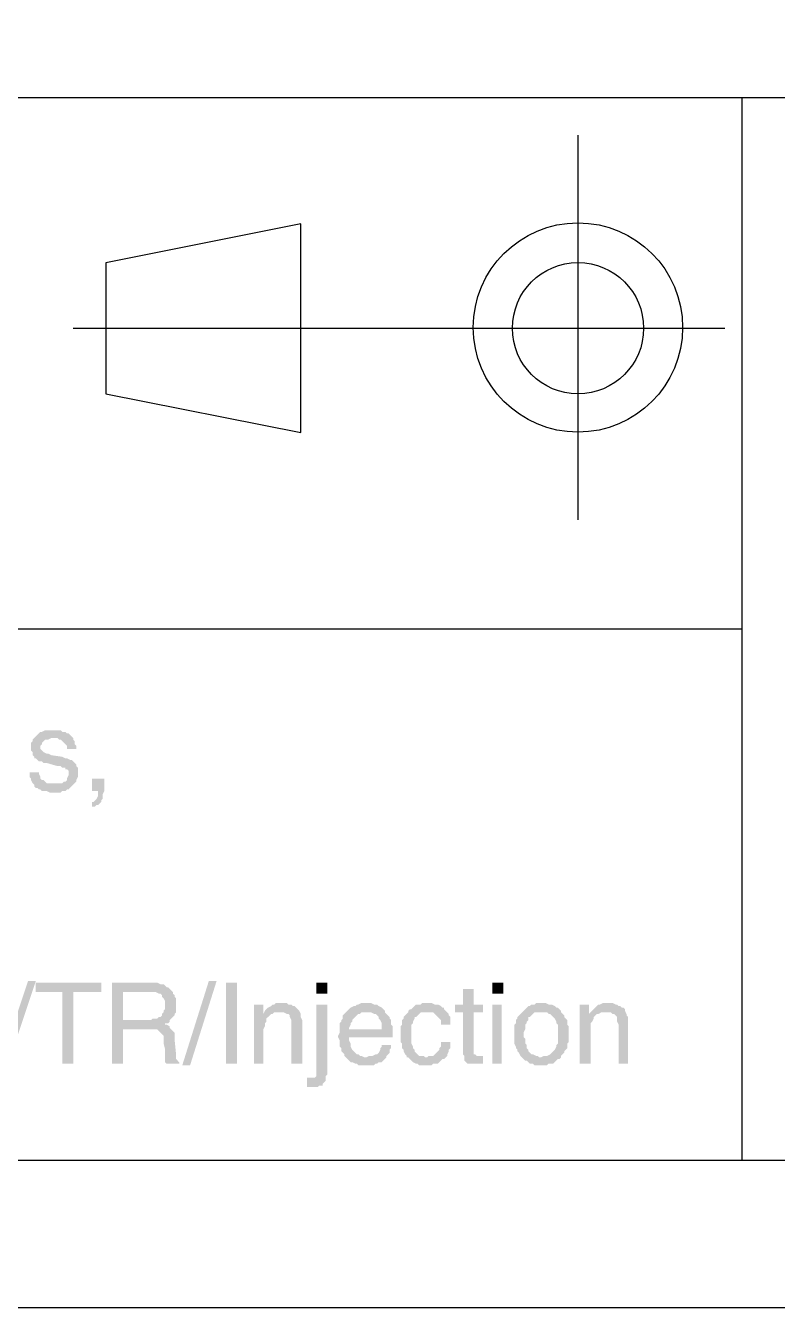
# Model space of a CAD drawing. Header units: inches. Extents: x 3613 to 8393, y -2205 to -794.
# Drawn here: x 6103.83 to 6125.6, y -1864.98 to -1827.86 of the extents above; entities that cross this region are included whole.
import ezdxf

# ---------------------------------------------------------------- set-up
doc = ezdxf.new("R2010")
doc.units = ezdxf.units.IN
doc.header["$MEASUREMENT"] = 0

msp = doc.modelspace()

# ---------------------------------------------------------------- hatches: boundary and pattern name
at = {"transparency": 33554559}
for points in [[(6104.619, -1848.267), (6104.394, -1848.267), (6104.303, -1848.313), (6104.258, -1848.313), (6104.213, -1848.358), (6104.168, -1848.403), (6104.123, -1848.448), (6104.078, -1848.493), (6104.033, -1848.538), (6104.033, -1848.583), (6103.987, -1848.629), (6103.987, -1848.854), (6104.033, -1848.899), (6104.033, -1848.99), (6104.078, -1849.035), (6104.078, -1849.08), (6104.123, -1849.08), (6104.168, -1849.125), (6104.213, -1849.17), (6104.303, -1849.17), (6104.349, -1849.215), (6104.439, -1849.215), (6104.755, -1849.306), (6104.845, -1849.306), (6104.89, -1849.351), (6104.98, -1849.351), (6104.98, -1849.396), (6105.025, -1849.396), (6105.071, -1849.441), (6105.071, -1849.576), (6105.025, -1849.667), (6105.025, -1849.712), (6104.98, -1849.757), (6104.935, -1849.757), (6104.89, -1849.802), (6104.664, -1849.802), (6104.078, -1849.847), (6104.078, -1849.892), (6104.123, -1849.937), (6104.168, -1849.937), (6104.213, -1849.983), (6104.258, -1849.983), (6104.303, -1850.028), (6104.439, -1850.028), (6104.529, -1850.073), (6104.845, -1850.073), (6104.89, -1850.028), (6104.98, -1850.028), (6105.025, -1849.983), (6105.071, -1849.983), (6105.116, -1849.937), (6105.161, -1849.892), (6105.161, -1849.892), (6105.206, -1849.847), (6105.251, -1849.802), (6105.296, -1849.757), (6105.296, -1849.712), (6105.341, -1849.621), (6105.341, -1849.351), (6105.296, -1849.306), (6105.296, -1849.26), (6105.251, -1849.215), (6105.251, -1849.215), (6105.206, -1849.17), (6105.161, -1849.125), (6105.116, -1849.125), (6105.025, -1849.08), (6104.98, -1849.08), (6104.89, -1849.035), (6104.574, -1848.99), (6104.574, -1848.99), (6104.484, -1848.944), (6104.439, -1848.944), (6104.349, -1848.899), (6104.349, -1848.899), (6104.303, -1848.854), (6104.258, -1848.809), (6104.258, -1848.719), (6104.303, -1848.674), (6104.303, -1848.629), (6104.349, -1848.583), (6104.394, -1848.538), (6104.484, -1848.538), (6104.574, -1848.493), (6105.206, -1848.493), (6105.161, -1848.448), (6105.116, -1848.403), (6105.071, -1848.358), (6105.025, -1848.358), (6104.98, -1848.313), (6104.89, -1848.313), (6104.845, -1848.267), (6104.71, -1848.267)], [(6105.206, -1848.493), (6104.619, -1848.493), (6104.755, -1848.493), (6104.8, -1848.538), (6104.845, -1848.538), (6104.89, -1848.583), (6104.89, -1848.583), (6104.935, -1848.629), (6104.98, -1848.674), (6105.025, -1848.719), (6105.025, -1848.809), (6105.296, -1848.809), (6105.296, -1848.719), (6105.251, -1848.674), (6105.251, -1848.583), (6105.206, -1848.538)], [(6104.213, -1849.486), (6103.942, -1849.486), (6103.942, -1849.621), (6103.987, -1849.667), (6103.987, -1849.712), (6104.033, -1849.802), (6104.078, -1849.847), (6104.664, -1849.802), (6104.439, -1849.802), (6104.394, -1849.757), (6104.349, -1849.712), (6104.303, -1849.712), (6104.258, -1849.667), (6104.258, -1849.621), (6104.213, -1849.531)], [(6106.109, -1849.667), (6105.748, -1849.667), (6105.748, -1850.028), (6105.928, -1850.028), (6105.928, -1850.163), (6105.883, -1850.253), (6105.838, -1850.298), (6105.793, -1850.344), (6105.748, -1850.344), (6105.748, -1850.479), (6105.838, -1850.479), (6105.883, -1850.434), (6105.928, -1850.434), (6105.973, -1850.389), (6106.018, -1850.344), (6106.018, -1850.298), (6106.064, -1850.253), (6106.064, -1850.118), (6106.109, -1850.028), (6106.109, -1849.937)], [(6104.123, -1855.534), (6103.31, -1857.971), (6103.085, -1857.971), (6103.897, -1855.534)], [(6106.018, -1855.579), (6104.123, -1855.579), (6104.123, -1855.85), (6104.89, -1855.85), (6104.89, -1857.926), (6105.206, -1857.926), (6105.206, -1855.85), (6106.018, -1855.85), (6106.018, -1855.714)], [(6107.418, -1855.579), (6106.334, -1855.579), (6106.334, -1857.926), (6106.65, -1857.926), (6106.65, -1856.933), (6107.418, -1856.933), (6108.004, -1856.888), (6108.004, -1856.843), (6107.914, -1856.797), (6107.869, -1856.797), (6107.869, -1856.752), (6107.959, -1856.752), (6108.004, -1856.707), (6108.004, -1856.662), (6106.65, -1856.662), (6106.65, -1855.85), (6108.094, -1855.85), (6108.049, -1855.805), (6108.004, -1855.759), (6107.959, -1855.714), (6107.914, -1855.714), (6107.869, -1855.669), (6107.824, -1855.624), (6107.733, -1855.624), (6107.643, -1855.579), (6107.508, -1855.579)], [(6108.094, -1855.85), (6107.418, -1855.85), (6107.598, -1855.85), (6107.688, -1855.895), (6107.733, -1855.895), (6107.779, -1855.94), (6107.779, -1855.985), (6107.824, -1856.03), (6107.869, -1856.12), (6107.869, -1856.256), (6107.869, -1856.346), (6107.824, -1856.391), (6107.824, -1856.436), (6107.779, -1856.482), (6107.779, -1856.527), (6107.733, -1856.572), (6107.688, -1856.572), (6107.643, -1856.617), (6107.508, -1856.617), (6107.463, -1856.662), (6106.65, -1856.662), (6108.004, -1856.662), (6108.049, -1856.617), (6108.094, -1856.572), (6108.14, -1856.527), (6108.14, -1856.482), (6108.185, -1856.436), (6108.185, -1856.03), (6108.14, -1855.985), (6108.14, -1855.94), (6108.094, -1855.895)], [(6109.358, -1855.534), (6108.591, -1857.971), (6108.365, -1857.971), (6109.133, -1855.534)], [(6109.629, -1857.926), (6109.629, -1855.579), (6109.945, -1855.579), (6109.945, -1857.926)], [(6112.563, -1855.895), (6112.563, -1855.579), (6112.247, -1855.579), (6112.247, -1855.895)], [(6116.805, -1855.759), (6116.489, -1855.759), (6116.489, -1856.211), (6116.263, -1856.211), (6116.263, -1856.436), (6116.489, -1856.436), (6116.489, -1857.655), (6116.534, -1857.7), (6116.534, -1857.836), (6116.579, -1857.881), (6116.579, -1857.881), (6116.624, -1857.926), (6117.076, -1857.926), (6117.076, -1857.7), (6116.895, -1857.7), (6116.85, -1857.655), (6116.805, -1857.655), (6116.805, -1856.436), (6117.076, -1856.436), (6117.076, -1856.211), (6116.805, -1856.211)], [(6117.663, -1855.895), (6117.663, -1855.579), (6117.347, -1855.579), (6117.347, -1855.895)], [(6110.712, -1856.211), (6110.441, -1856.211), (6110.441, -1857.926), (6110.712, -1857.926), (6110.712, -1857.023), (6110.712, -1856.933), (6110.757, -1856.843), (6110.757, -1856.752), (6110.802, -1856.707), (6110.802, -1856.617), (6110.848, -1856.572), (6110.848, -1856.572), (6110.893, -1856.527), (6110.938, -1856.482), (6110.712, -1856.482)], [(6111.254, -1856.166), (6111.073, -1856.166), (6111.028, -1856.211), (6110.983, -1856.211), (6110.938, -1856.256), (6110.848, -1856.301), (6110.802, -1856.346), (6110.757, -1856.391), (6110.712, -1856.482), (6110.983, -1856.482), (6111.028, -1856.436), (6111.163, -1856.436), (6111.75, -1856.391), (6111.705, -1856.346), (6111.66, -1856.301), (6111.66, -1856.301), (6111.615, -1856.256), (6111.57, -1856.256), (6111.525, -1856.211), (6111.434, -1856.211), (6111.389, -1856.166), (6111.299, -1856.166)], [(6112.563, -1856.211), (6112.247, -1856.211), (6112.247, -1858.287), (6112.202, -1858.332), (6111.976, -1858.332), (6111.976, -1858.603), (6112.292, -1858.603), (6112.337, -1858.558), (6112.427, -1858.558), (6112.427, -1858.512), (6112.472, -1858.467), (6112.517, -1858.422), (6112.517, -1858.287), (6112.563, -1858.242), (6112.563, -1858.151)], [(6113.691, -1856.166), (6113.555, -1856.166), (6113.465, -1856.211), (6113.42, -1856.211), (6113.375, -1856.256), (6113.33, -1856.256), (6113.24, -1856.301), (6113.194, -1856.346), (6113.149, -1856.391), (6113.104, -1856.436), (6113.826, -1856.436), (6113.917, -1856.482), (6113.962, -1856.482), (6114.007, -1856.527), (6114.052, -1856.572), (6114.052, -1856.617), (6114.097, -1856.662), (6114.142, -1856.752), (6114.142, -1856.933), (6113.194, -1856.933), (6112.924, -1856.978), (6112.924, -1857.023), (6112.878, -1857.113), (6112.878, -1857.159), (6112.924, -1857.249), (6112.924, -1857.429), (6112.969, -1857.474), (6112.969, -1857.565), (6113.014, -1857.61), (6113.059, -1857.655), (6113.059, -1857.7), (6113.104, -1857.745), (6113.104, -1857.745), (6113.149, -1857.79), (6113.194, -1857.836), (6113.24, -1857.881), (6113.285, -1857.881), (6113.375, -1857.926), (6113.42, -1857.926), (6113.465, -1857.971), (6113.917, -1857.971), (6113.962, -1857.926), (6114.007, -1857.926), (6114.052, -1857.881), (6114.142, -1857.881), (6114.187, -1857.836), (6114.232, -1857.79), (6114.278, -1857.745), (6113.646, -1857.745), (6113.555, -1857.7), (6113.51, -1857.7), (6113.465, -1857.655), (6113.42, -1857.655), (6113.375, -1857.61), (6113.33, -1857.565), (6113.33, -1857.565), (6113.285, -1857.52), (6113.24, -1857.429), (6113.24, -1857.339), (6113.194, -1857.249), (6113.194, -1857.159), (6114.458, -1857.159), (6114.458, -1856.843), (6114.413, -1856.797), (6114.413, -1856.662), (6114.368, -1856.617), (6114.368, -1856.572), (6114.323, -1856.527), (6114.278, -1856.482), (6114.232, -1856.436), (6114.232, -1856.391), (6114.187, -1856.346), (6114.142, -1856.301), (6114.052, -1856.256), (6114.007, -1856.211), (6113.917, -1856.211), (6113.826, -1856.166), (6113.781, -1856.166)], [(6115.451, -1856.166), (6115.316, -1856.166), (6115.271, -1856.211), (6115.135, -1856.211), (6115.09, -1856.256), (6115.045, -1856.301), (6115, -1856.346), (6114.955, -1856.346), (6114.909, -1856.391), (6114.909, -1856.436), (6115.632, -1856.436), (6115.677, -1856.482), (6115.722, -1856.527), (6115.767, -1856.572), (6115.812, -1856.617), (6115.857, -1856.662), (6115.857, -1856.797), (6116.128, -1856.797), (6116.128, -1856.572), (6116.083, -1856.527), (6116.083, -1856.482), (6116.038, -1856.436), (6115.993, -1856.391), (6115.947, -1856.346), (6115.947, -1856.301), (6115.902, -1856.301), (6115.857, -1856.256), (6115.767, -1856.211), (6115.677, -1856.211), (6115.586, -1856.166), (6115.541, -1856.166)], [(6117.617, -1857.926), (6117.617, -1856.211), (6117.347, -1856.211), (6117.347, -1857.926)], [(6118.746, -1856.166), (6118.61, -1856.166), (6118.565, -1856.211), (6118.475, -1856.211), (6118.43, -1856.256), (6118.385, -1856.256), (6118.339, -1856.301), (6118.294, -1856.346), (6118.249, -1856.391), (6118.204, -1856.436), (6118.204, -1856.436), (6118.159, -1856.482), (6118.114, -1856.527), (6118.069, -1856.572), (6118.069, -1856.617), (6118.024, -1856.662), (6118.024, -1856.752), (6117.978, -1856.797), (6117.978, -1857.068), (6117.978, -1857.339), (6118.024, -1857.429), (6118.024, -1857.474), (6118.069, -1857.52), (6118.069, -1857.565), (6118.114, -1857.61), (6118.159, -1857.7), (6118.204, -1857.745), (6118.746, -1857.745), (6118.701, -1857.745), (6118.655, -1857.7), (6118.61, -1857.7), (6118.52, -1857.655), (6118.475, -1857.655), (6118.43, -1857.61), (6118.385, -1857.565), (6118.385, -1857.52), (6118.339, -1857.474), (6118.339, -1857.384), (6118.294, -1857.339), (6118.294, -1857.204), (6118.249, -1857.159), (6118.249, -1857.023), (6118.294, -1856.933), (6118.294, -1856.797), (6118.339, -1856.752), (6118.339, -1856.707), (6118.385, -1856.662), (6118.385, -1856.572), (6118.43, -1856.572), (6118.475, -1856.527), (6118.52, -1856.482), (6118.565, -1856.436), (6118.746, -1856.436), (6119.332, -1856.391), (6119.287, -1856.346), (6119.242, -1856.301), (6119.197, -1856.301), (6119.152, -1856.256), (6119.062, -1856.211), (6118.971, -1856.211), (6118.881, -1856.166), (6118.836, -1856.166)], [(6120.145, -1856.211), (6119.874, -1856.211), (6119.874, -1857.926), (6120.19, -1857.926), (6120.19, -1857.023), (6120.19, -1856.752), (6120.235, -1856.707), (6120.28, -1856.617), (6120.28, -1856.572), (6120.28, -1856.572), (6120.325, -1856.527), (6120.37, -1856.482), (6120.145, -1856.482)], [(6120.686, -1856.166), (6120.551, -1856.166), (6120.461, -1856.211), (6120.416, -1856.211), (6120.37, -1856.256), (6120.325, -1856.301), (6120.28, -1856.346), (6120.235, -1856.391), (6120.145, -1856.482), (6120.416, -1856.482), (6120.506, -1856.436), (6120.641, -1856.436), (6121.183, -1856.391), (6121.183, -1856.346), (6121.138, -1856.301), (6121.093, -1856.301), (6121.047, -1856.256), (6121.002, -1856.256), (6120.957, -1856.211), (6120.912, -1856.211), (6120.822, -1856.166), (6120.777, -1856.166)], [(6111.75, -1856.391), (6111.163, -1856.436), (6111.299, -1856.436), (6111.389, -1856.482), (6111.434, -1856.482), (6111.479, -1856.527), (6111.479, -1856.572), (6111.525, -1856.662), (6111.525, -1857.926), (6111.84, -1857.926), (6111.84, -1856.662), (6111.795, -1856.572), (6111.795, -1856.482)], [(6113.104, -1856.436), (6113.104, -1856.436), (6113.059, -1856.482), (6113.014, -1856.527), (6113.014, -1856.617), (6112.969, -1856.662), (6112.969, -1856.707), (6112.924, -1856.752), (6112.924, -1856.978), (6113.194, -1856.933), (6113.194, -1856.888), (6113.24, -1856.797), (6113.24, -1856.752), (6113.285, -1856.707), (6113.285, -1856.662), (6113.33, -1856.617), (6113.375, -1856.572), (6113.42, -1856.527), (6113.465, -1856.482), (6113.51, -1856.482), (6113.555, -1856.436), (6113.691, -1856.436)], [(6114.909, -1856.436), (6114.864, -1856.482), (6114.819, -1856.527), (6114.774, -1856.572), (6114.774, -1856.617), (6114.729, -1856.662), (6114.729, -1856.797), (6114.684, -1856.843), (6114.684, -1857.294), (6114.729, -1857.339), (6114.729, -1857.474), (6114.774, -1857.52), (6114.774, -1857.565), (6114.819, -1857.655), (6114.864, -1857.7), (6114.864, -1857.745), (6115.451, -1857.745), (6115.406, -1857.745), (6115.361, -1857.7), (6115.225, -1857.7), (6115.18, -1857.655), (6115.135, -1857.61), (6115.09, -1857.565), (6115.09, -1857.52), (6115.045, -1857.474), (6115.045, -1857.429), (6115, -1857.339), (6115, -1856.797), (6115.045, -1856.752), (6115.045, -1856.707), (6115.09, -1856.617), (6115.09, -1856.572), (6115.135, -1856.572), (6115.18, -1856.527), (6115.225, -1856.482), (6115.271, -1856.436), (6115.451, -1856.436)], [(6119.332, -1856.391), (6118.746, -1856.436), (6118.926, -1856.436), (6118.971, -1856.482), (6119.016, -1856.482), (6119.062, -1856.527), (6119.107, -1856.572), (6119.152, -1856.617), (6119.197, -1856.707), (6119.197, -1856.752), (6119.242, -1856.797), (6119.242, -1857.339), (6119.197, -1857.384), (6119.197, -1857.429), (6119.152, -1857.52), (6119.107, -1857.565), (6119.107, -1857.565), (6119.062, -1857.61), (6119.016, -1857.655), (6118.926, -1857.7), (6118.836, -1857.7), (6118.746, -1857.745), (6118.204, -1857.745), (6118.249, -1857.79), (6118.294, -1857.836), (6118.339, -1857.836), (6118.385, -1857.881), (6118.43, -1857.926), (6118.52, -1857.926), (6118.565, -1857.971), (6118.926, -1857.971), (6118.971, -1857.926), (6119.107, -1857.926), (6119.152, -1857.881), (6119.197, -1857.836), (6119.242, -1857.79), (6119.287, -1857.79), (6119.332, -1857.745), (6119.332, -1857.7), (6119.378, -1857.655), (6119.423, -1857.61), (6119.423, -1857.565), (6119.468, -1857.52), (6119.513, -1857.474), (6119.513, -1857.339), (6119.558, -1857.294), (6119.558, -1857.068), (6119.558, -1856.843), (6119.513, -1856.797), (6119.513, -1856.662), (6119.468, -1856.617), (6119.423, -1856.572), (6119.423, -1856.527), (6119.378, -1856.482), (6119.332, -1856.436)], [(6121.183, -1856.391), (6120.641, -1856.436), (6120.777, -1856.436), (6120.822, -1856.482), (6120.867, -1856.482), (6120.912, -1856.527), (6120.912, -1856.527), (6120.957, -1856.572), (6120.957, -1856.707), (6121.002, -1856.797), (6121.002, -1857.926), (6121.273, -1857.926), (6121.273, -1856.572), (6121.228, -1856.527), (6121.228, -1856.482)], [(6108.004, -1856.888), (6107.418, -1856.933), (6107.643, -1856.933), (6107.688, -1856.978), (6107.733, -1857.023), (6107.733, -1857.023), (6107.779, -1857.068), (6107.824, -1857.113), (6107.824, -1857.339), (6107.869, -1857.52), (6107.869, -1857.79), (6107.869, -1857.881), (6107.914, -1857.926), (6108.275, -1857.926), (6108.275, -1857.881), (6108.23, -1857.836), (6108.185, -1857.79), (6108.185, -1857.655), (6108.14, -1857.204), (6108.14, -1857.023), (6108.094, -1856.978), (6108.049, -1856.933)], [(6116.128, -1857.294), (6115.857, -1857.294), (6115.857, -1857.429), (6115.812, -1857.474), (6115.812, -1857.52), (6115.767, -1857.565), (6115.722, -1857.61), (6115.677, -1857.655), (6115.632, -1857.7), (6115.496, -1857.7), (6115.451, -1857.745), (6114.864, -1857.745), (6114.909, -1857.745), (6114.955, -1857.79), (6115, -1857.836), (6115.045, -1857.881), (6115.135, -1857.926), (6115.18, -1857.926), (6115.225, -1857.971), (6115.586, -1857.971), (6115.632, -1857.926), (6115.767, -1857.926), (6115.812, -1857.881), (6115.857, -1857.836), (6115.902, -1857.79), (6115.947, -1857.79), (6115.993, -1857.745), (6116.038, -1857.7), (6116.038, -1857.655), (6116.083, -1857.565), (6116.083, -1857.52), (6116.128, -1857.474), (6116.128, -1857.384)], [(6114.413, -1857.384), (6114.142, -1857.384), (6114.142, -1857.429), (6114.097, -1857.474), (6114.097, -1857.52), (6114.052, -1857.61), (6114.007, -1857.655), (6113.962, -1857.655), (6113.871, -1857.7), (6113.781, -1857.7), (6113.691, -1857.745), (6114.278, -1857.745), (6114.278, -1857.7), (6114.323, -1857.655), (6114.368, -1857.61), (6114.368, -1857.52), (6114.413, -1857.474)]]:
    msp.add_hatch(color=256, dxfattribs=at).paths.add_polyline_path(points)

# ---------------------------------------------------------------- linework, layer by layer
msp.add_line((5762.68, -1860.724), (6171.935, -1860.724))
for points in [[(6175.973, -1864.983), (6175.973, -1567.983), (5755.973, -1567.983), (5755.973, -1864.983)], [(6106.154, -1834.728), (6106.154, -1838.519), (6111.795, -1839.647), (6111.795, -1833.6)]]:
    msp.add_lwpolyline(points, close=True)
for points in [[(5775.497, -1829.944), (6171.935, -1829.944)], [(6124.568, -1829.944), (6124.568, -1860.724)], [(6119.829, -1842.175), (6119.829, -1831.027)], [(6105.206, -1836.623), (6124.071, -1836.623)], [(5775.497, -1845.334), (6124.568, -1845.334)]]:
    msp.add_lwpolyline(points)
for centre, radius in [((6119.822, -1836.601), 3.031), ((6119.824, -1836.623), 1.9)]:
    msp.add_circle(centre, radius)

doc.saveas('drawing.dxf')
